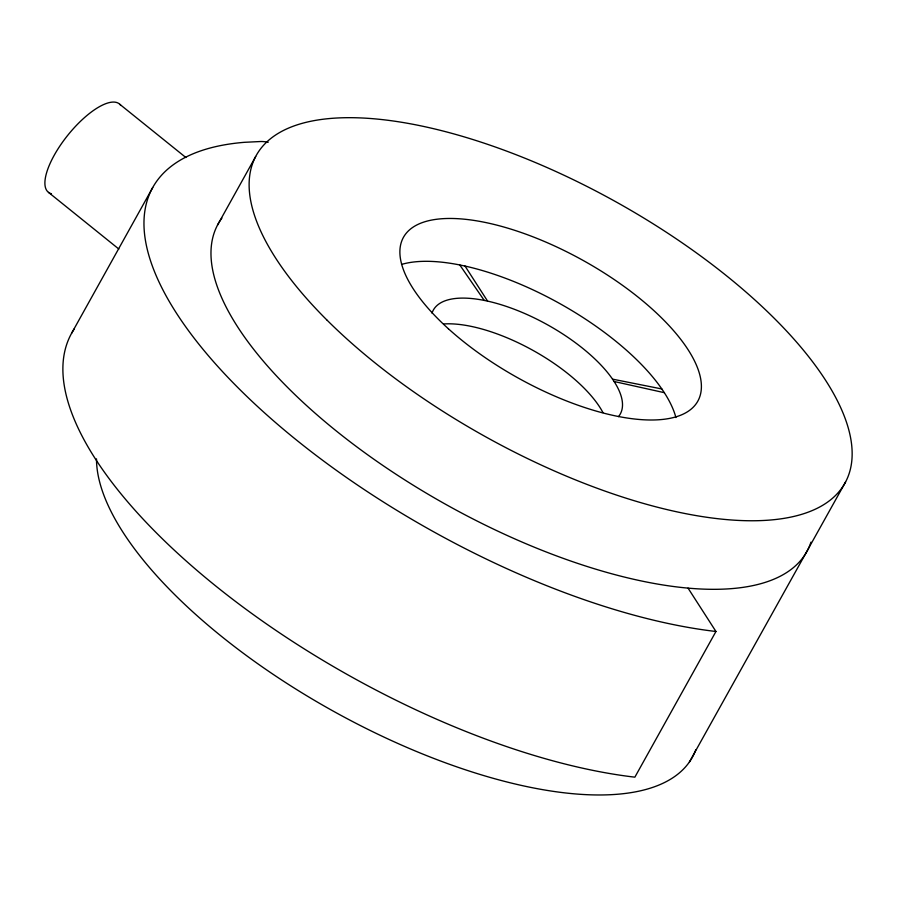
<?xml version="1.0" encoding="UTF-8"?>
<svg xmlns="http://www.w3.org/2000/svg" width="897" height="897" viewBox="0 0 897 897"><rect width="100%" height="100%" fill="white"/><g stroke="black" fill="none" stroke-linecap="round" stroke-linejoin="round"><path stroke-width="1.35" d="M71.648 333.213L152.725 187.529M217.534 225.057L255.69 156.504M688.044 588.118L715.952 631.488L634.863 777.161A411.734 164.173 29.1 0 1 217.926 587.748A411.734 164.173 29.1 0 1 74.316 328.818M689.401 761.99L845.591 481.947M432.018 313.12A106.945 42.641 29.1 0 1 484.245 300.417L487.576 301.112A106.945 42.641 29.1 0 1 612.539 379.151L661.84 388.962L664.318 392.673A168.434 67.163 29.1 0 1 675.912 417.553M401.531 264.436A168.434 67.163 29.1 0 1 459.791 264.963L465.027 266.061A168.434 67.163 29.1 0 1 661.84 388.962M612.539 379.151L614.109 381.505L664.318 392.673M119.862 104.355L185.881 157.513M48.528 192.406L118.841 249.041M459.791 264.963L484.245 300.417M465.027 266.061L487.576 301.112M810.966 542.158A336.868 134.326 29.1 0 1 450.81 507.175A336.868 134.326 29.1 0 1 221.907 218.094M443.88 323.952A106.945 42.641 29.1 0 1 602.963 412.609M614.109 381.505A106.945 42.641 29.1 0 1 618.493 416.634M51.421 193.752A56.679 20.564 -51.2 0 1 66.681 136.636A56.679 20.564 -51.2 0 1 120.815 105.454M715.952 631.488A411.734 164.173 29.1 0 1 230.518 380.093A411.734 164.173 29.1 0 1 244.511 142.309L260.747 141.513A36.284 14.464 29.1 0 1 268.225 142.242M695.814 749.746A336.868 134.326 29.1 0 1 374.329 732.49A336.868 134.326 29.1 0 1 96.495 458.872M327.237 320.352A336.868 134.326 29.1 0 0 837.697 493.193A336.868 134.326 29.1 0 0 486.981 144.125A336.868 134.326 29.1 0 0 327.237 320.352M448.433 328.795A168.434 67.163 29.1 0 0 697.72 401.318A168.434 67.163 29.1 0 0 505.762 227.569A168.434 67.163 29.1 0 0 448.433 328.795"/></g></svg>
